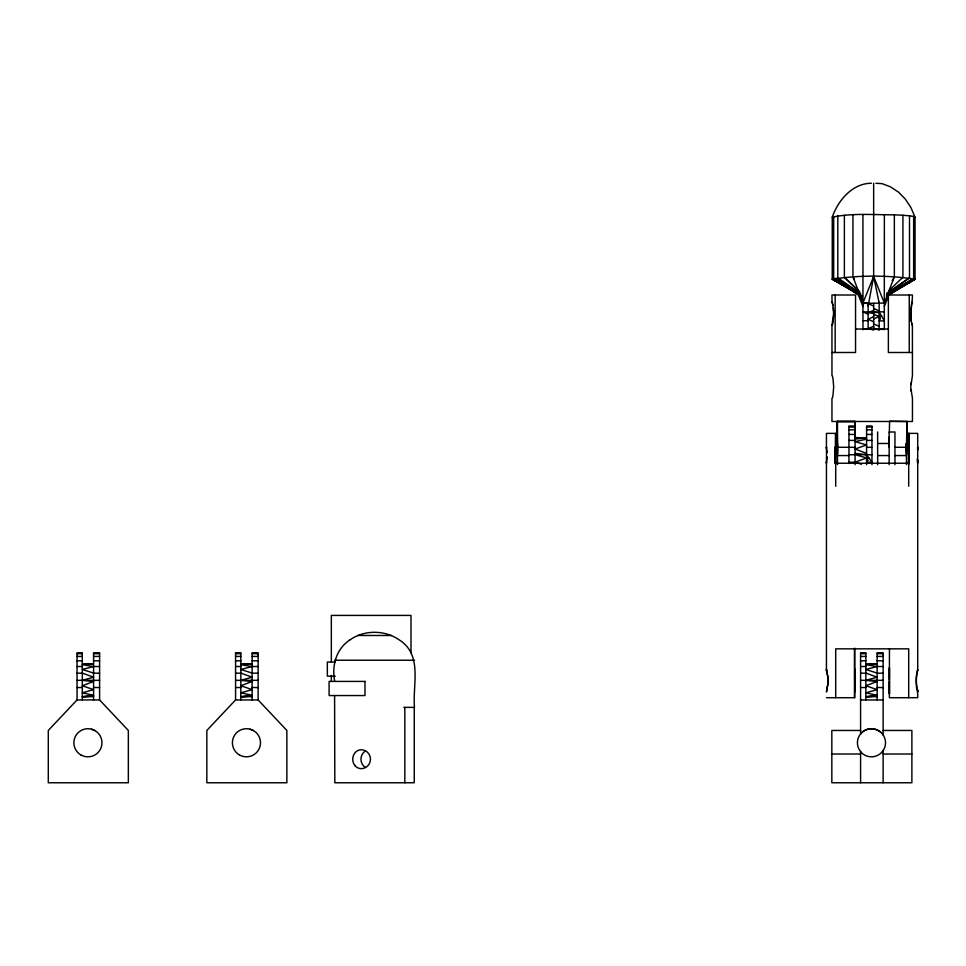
<?xml version="1.0" encoding="UTF-8"?>
<svg xmlns="http://www.w3.org/2000/svg" width="966" height="966" viewBox="0 0 966 966"><rect width="100%" height="100%" fill="white"/><g stroke="black" fill="none" stroke-linecap="round" stroke-linejoin="round"><path stroke-width="1.45" d="M827.343 452.788L826.437 448.272L826.437 433.384L835.711 433.384L835.711 486.236M835.216 454.877L835.204 458.971M854.753 675.705L854.765 691.982L854.777 669.076L854.644 676.562M862.976 312.199L868.132 311.752L868.132 314.3L862.976 311.752M862.94 214.549L862.976 303.409L884.325 303.046L894.347 276.831L894.347 214.826C873.759 214.911 852.435 212.882 832.257 217.181L832.257 279.198L861.696 295.753L832.257 279.198C859.245 275.117 888.056 275.117 915.043 279.198L915.043 217.181L910.902 207.533L905.323 199.081L898.525 192.137L890.205 186.692L882.091 183.661L875.908 183.25M868.132 306.065L873.65 276.469L873.65 183.238M908.885 453.175L908.97 463.197L908.958 446.956L908.958 452.788M909.018 463.897L909.018 460.927M889.445 648.838L889.384 697.706L917.7 697.706C918.243 688.722 914.053 679.496 917.7 670.645L917.7 433.384L908.426 433.384L908.426 464.211M917.7 460.045L917.664 463.197L917.229 458.971M906.458 447.487L907.062 421.49L889.589 421.128L889.324 432.587M826.437 448.272L826.461 446.956L826.461 463.185M826.437 670.621L826.473 669.088L827.62 675.705A11.121 2.934 90 0 1 827.717 684.496L826.461 691.982L827.693 685.365A11.157 2.838 -90 0 0 827.79 676.574L826.437 670.621L826.437 462.014L827.367 456.99M837.268 431.162L837.353 421.49L854.982 421.43L855.007 438.492M917.64 449.202L917.676 446.956L917.7 450.108M917.7 690.352L917.664 691.982L917.64 690.231M854.982 421.43L855.067 437.852M835.216 459.321L835.119 463.197M906.458 454.346L907.062 421.49M888.986 446.908L889.215 436.886M854.886 426.404L855.019 421.562L837.353 421.49L837.462 454.346L837.184 421.49M906.458 451.4L906.663 442.996L906.458 448.695M835.143 462.871L835.204 450.844M877.647 443.479L889.155 443.479L889.191 442.633M911.638 323.574A11.652 1.521 -90 0 0 912.387 325.119L912.447 375.677L910.709 386.992L912.447 398.306L912.447 421.49L831.955 421.49L831.955 398.306A11.459 1.497 -90 0 0 833.006 394.985L833.694 386.992L833.006 378.998A11.459 1.497 -90 0 0 831.955 375.677L831.955 325.059A11.652 1.521 -90 0 0 833.332 319.372L833.96 313.624L833.332 307.864M855.091 439.144L866.587 437.719L855.091 437.719M855.067 427.153L848.957 426.96M910.866 384.07L911.083 382.838M868.132 302.901L862.976 302.901L873.65 276.469L884.325 303.046L884.361 214.549M884.325 306.415L889.891 292.601M832.257 217.181C837.933 200.517 852.459 183.262 871.392 183.25M334.598 680.861C331.712 665.127 336.325 648.79 350.09 639.746M881.584 316.027L879.169 316.027L880.376 318.454L879.169 320.881L884.325 320.881L879.169 311.752L884.325 311.897M892.198 280.708L894.347 276.831M869.098 458.198L866.587 458.198L867.842 460.202L866.587 462.219L871.96 462.219L866.587 454.66L855.091 453.428M861.527 732.832L859.293 735.742A14.055 14.055 0 0 0 859.293 749.797L861.527 752.707A14.055 14.055 0 0 0 881.403 752.707L883.636 749.797A14.055 14.055 0 0 0 883.636 735.742C879.326 727.953 867.697 726.42 861.527 732.832A14.055 14.055 0 0 1 881.403 732.832M82.315 699.964L82.315 652.75L77.051 652.75L77.051 699.939L48.3 730.453L48.3 782.762L128.345 782.762L128.345 730.453L99.595 699.939L99.595 652.75L93.581 652.75L93.581 699.964M240.836 699.964L240.836 652.75L235.571 652.75L235.571 699.939L206.833 730.453L206.833 782.762L286.866 782.762L286.866 730.453L258.127 699.939L258.127 652.75L252.114 652.75L252.114 699.964M832.016 325.119L833.598 313.624L832.97 305.485A11.652 1.521 -90 0 0 832.016 302.116L831.955 295.004L855.55 295.004L855.55 352.493L831.955 352.493M912.447 352.493L888.37 352.493L888.37 295.004L912.447 295.004C912.459 303.843 909.803 312.694 911.324 321.75M912.387 325.119L911.433 321.75M888.708 290.754L902.92 277.266L902.92 215.261L894.347 214.826M886.51 296.067L889.795 293.072M886.51 295.717L889.795 292.795M886.728 293.99L909.501 277.834L909.501 215.816L902.92 215.261M886.728 293.278L909.501 277.834M886.728 296.031L895.12 290.331M886.8 296.079L901.664 286.564M904.14 284.982L906.615 283.4M886.873 294.92L913.643 278.486L913.643 216.481L909.501 215.816M886.873 296.115L915.043 279.198L886.873 295.765M886.873 294.195L913.643 278.486M886.933 295.367L914.343 279.548M350.199 639.746C364.375 629.772 384.782 629.88 398.982 639.746C422.951 654.634 412.458 684.061 414.474 707.366L403.836 707.366M886.885 295.041L915.043 279.198M873.65 316.619L868.132 319.299L873.65 321.775M873.65 319.022L879.169 316.413L873.65 314.457M873.65 326.363L868.132 328.476L873.65 330.082L873.65 303.433M848.957 462.219L855.091 462.219L866.587 457.92L855.091 454.66L871.96 454.781M873.65 313.213L868.132 312.477L873.65 310.533M879.169 318.78L880.376 318.454M99.595 666.516L93.581 666.516L82.315 669.474L93.581 673.085M258.127 666.516L252.114 666.516L240.836 669.474L252.114 673.085M883.129 666.516L877.128 666.516L865.85 669.474L877.128 673.085M866.587 460.48L867.842 460.202M866.587 439.144L855.091 441.619L866.587 444.988L855.091 449.009L866.587 453.428M82.315 696.607L93.581 695.23L82.315 692.851L93.581 689.615L82.315 685.751L93.581 681.501L82.315 680.33L93.581 677.19L82.315 673.085M240.836 696.607L252.114 695.23L240.836 692.851L252.114 689.615L240.836 685.751L252.114 681.501L240.836 680.33L252.114 677.19L240.836 673.085M865.85 696.607L877.128 695.23L865.85 692.851L877.128 689.615L865.85 685.751L877.128 681.501L865.85 680.33L877.128 677.19L865.85 673.085M93.581 695.991L82.315 696.86L93.581 696.607M252.114 695.991L240.836 696.86L252.114 696.607M877.128 695.991L865.85 696.86L877.128 696.607M82.315 664.053L93.581 663.787L82.315 664.656L93.581 666.6M240.836 664.053L252.114 663.787L240.836 664.656L252.114 666.6M865.85 664.053L877.128 663.787L865.85 664.656L877.128 666.6M77.051 687.575L82.315 687.478M235.571 687.575L240.836 687.478M860.585 687.575L865.85 687.478M848.957 454.781L855.091 454.732M868.132 312.477L879.169 312.489L873.65 311.752M862.976 320.724L868.132 320.724M855.55 329.032L888.37 329.032M862.976 329.225L868.132 329.225L868.132 303.553L873.65 306.065M879.169 329.358L884.325 329.358M866.587 426.96L871.96 426.96M848.957 429.846L855.091 429.846M866.587 429.846L871.96 429.846M848.957 434.434L855.091 434.434M866.587 434.434L871.96 434.434M848.957 440.399L855.091 440.399M866.587 440.399L871.96 440.399M837.462 447.27L855.091 447.33M866.587 447.33L871.96 447.33M837.462 455.566L848.957 455.566M877.647 455.566L889.155 455.566M894.951 455.566L906.458 455.566M835.711 463.233L908.692 463.233M357.649 635.483L391.423 635.483M77.051 653.68L82.315 653.68M93.581 653.68L99.595 653.68M235.571 653.68L240.836 653.68M252.114 653.68L258.127 653.68M860.585 653.68L865.85 653.68M877.128 653.68L883.129 653.68M77.051 656.421L82.315 656.421M93.581 656.421L99.595 656.421M235.571 656.421L240.836 656.421M252.114 656.421L258.127 656.421M860.585 656.421L865.85 656.421M877.128 656.421L883.129 656.421M334.598 660.237L414.474 660.237M77.051 660.804L82.315 660.804M93.581 660.804L99.595 660.804M235.571 660.804L240.836 660.804M252.114 660.804L258.127 660.804M860.585 660.804L865.85 660.804M877.128 660.804L883.129 660.804M335.262 662.048L327.341 662.048L327.341 676.176L335.262 676.176M77.051 666.516L82.315 666.516M235.571 666.516L240.836 666.516M860.585 666.516L865.85 666.516M77.051 673.181L82.315 673.181M93.581 673.181L99.595 673.181M235.571 673.181L240.836 673.181M252.114 673.181L258.127 673.181M860.585 673.181L865.85 673.181M877.128 673.181L883.129 673.181M77.051 680.33L99.595 680.33M235.571 680.33L258.127 680.33M860.585 680.33L883.129 680.33M826.437 697.706L854.777 697.706L854.777 648.138M77.051 699.939L99.595 699.939M235.571 699.939L258.127 699.939M860.585 699.939L883.129 699.939M860.585 730.453L831.835 730.453L831.835 782.762L911.88 782.762L911.88 730.453L883.129 730.453M831.835 754.023L860.585 754.023M883.129 754.023L911.88 754.023M877.128 687.478L883.129 687.575M252.114 687.478L258.127 687.575M93.581 687.478L99.595 687.575M906.458 447.27L894.951 447.27M855.091 437.453L863.713 438.129M855.091 462.195L861.479 464.284M873.65 328.186L879.169 330.082L879.169 302.261M250.085 729.197L253.478 730.598M91.565 729.197L94.946 730.598M873.65 323.948L879.169 326.279M873.65 308.396L879.169 311.016M913.643 216.481L915.043 217.181M832.257 279.198L860.416 294.678L832.958 278.836M860.428 293.833L833.67 278.486L833.67 216.481M860.428 294.195L833.67 278.486L860.428 294.558M833.67 279.899L861.708 296.514M835.735 278.16L860.501 293.736M852.193 290.102L861.781 296.465M860.585 293.64L837.8 277.834L837.8 215.816M847.399 287.228L849.79 288.894M852.193 290.561L861.781 297.214M857.506 293.072L859.692 295.065M844.381 215.261L844.381 277.266L859.692 291.792M844.381 277.266L858.846 291.285M912.387 302.116L912.447 302.177A11.652 1.521 -90 0 0 911.324 305.485L910.697 317.09M831.955 302.177L832.97 305.485M852.954 214.826L852.954 276.831L854.391 279.416M857.41 292.662L862.976 306.548L862.976 303.638M852.954 276.831L862.976 302.901M917.64 690.147C914.536 688.734 917.845 664.342 917.7 670.645M873.65 276.469L879.169 303.046M910.721 317.246L911.083 319.372M910.866 389.914L911.083 391.145M835.107 446.956L835.228 453.175M911.155 320.181L911.24 320.966M906.458 444.71L906.458 448.864M835.107 447.294L835.216 451.194M855.091 429.785L855.019 421.647M826.461 463.197L826.437 462.014M837.353 421.49L837.462 451.4M889.155 442.5L889.155 443.382M906.458 454.503L906.458 443.479L906.458 464.598M889.42 679.496C889.372 637.137 889.445 725.055 889.396 681.561M909.248 295.004L909.248 352.493M909.018 433.384L909.018 449.202M908.692 433.384L908.692 486.236M908.692 697.706L908.692 648.838L835.711 648.838L835.711 697.706M894.951 464.694L894.951 431.983L889.155 431.983L889.155 464.694M884.325 302.237L884.325 329.672M883.129 735.09L883.129 652.75L877.128 652.75L877.128 699.964M883.129 750.449L883.129 782.762M877.647 431.983L877.647 464.694M871.96 464.694L871.96 425.97L866.587 425.97L866.587 464.694M865.85 699.964L865.85 652.75L860.585 652.75L860.585 734.051M862.976 299.472L862.976 329.792M860.585 751.488L860.585 782.762M855.091 464.694L855.091 425.97L848.957 425.97L848.957 463.511M854.439 648.838L854.439 697.706M837.462 443.479L837.462 464.598M835.445 433.384L835.445 464.211M835.155 295.004L835.155 352.493M414.257 707.366L414.257 782.762L334.816 782.762L334.598 695.58M410.985 652.883L410.985 615.414L331.338 615.414L331.338 661.879M404.826 707.366L404.826 782.762M331.338 675.367L331.338 681.356M365.377 767.366A9.431 8.887 -90 0 1 365.377 751.041M364.991 681.416L329.104 681.416L329.104 695.556L364.991 695.556L364.991 681.416M355.186 765.869A9.551 8.513 -90 0 0 361.175 768.622A9.551 9.346 -90 0 0 367.756 765.869A9.382 9.177 -90 0 0 367.756 752.538A9.551 9.346 -90 0 0 361.175 749.785A9.551 8.513 -90 0 0 355.186 752.538A9.382 8.356 -90 0 0 355.186 765.869M80.89 754.941A14.055 14.055 0 0 0 101.973 742.769A14.055 14.055 0 0 0 80.89 730.598A14.055 14.055 0 0 0 80.89 754.941M239.423 754.941A14.055 14.055 0 0 0 260.506 742.769A14.055 14.055 0 0 0 239.423 730.598A14.055 14.055 0 0 0 239.423 754.941"/></g></svg>
